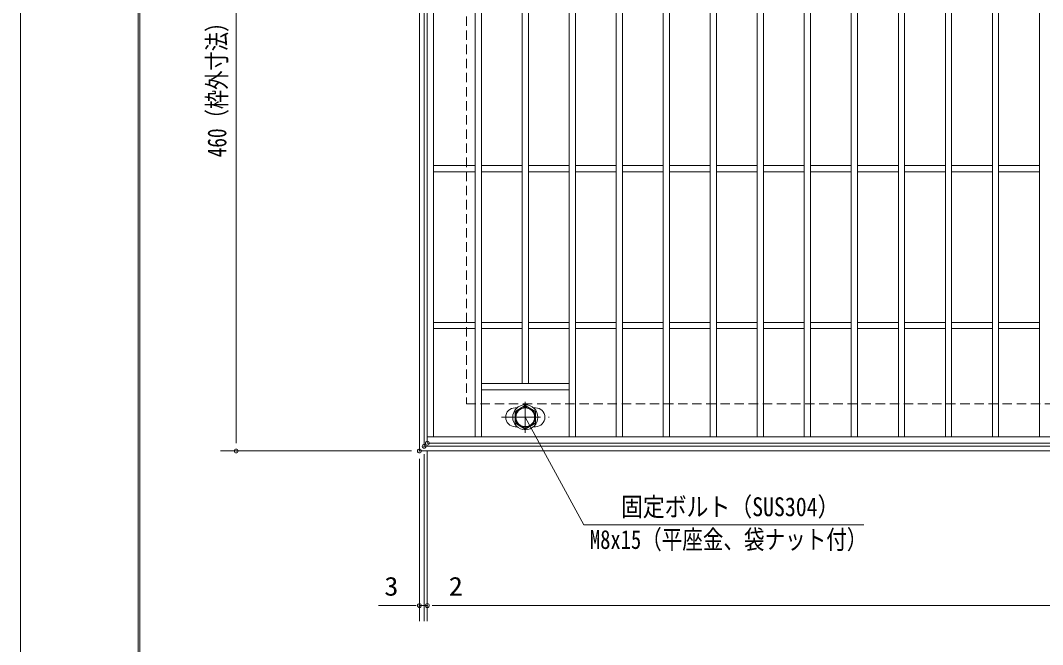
# Model space of a CAD drawing. Units: millimetres, scale not verified. Extents: x -1050 to 1050, y -742 to 742.
# Drawn here: x -1050 to -398, y -21 to 377 of the extents above; entities that cross this region are included whole.
import ezdxf
from ezdxf.enums import TextEntityAlignment as Align

# ---------------------------------------------------------------- set-up
doc = ezdxf.new("R2010")
doc.units = ezdxf.units.MM
doc.header["$LTSCALE"] = 5
doc.header["$PDMODE"] = 32
doc.header["$PDSIZE"] = 2.5
doc.linetypes.add('CHAIN1', pattern=[8, 5, -1, 1, -1])
doc.linetypes.add('DASHED1', pattern=[1.8, 1.2, -0.6])
for name, color, linetype, lineweight in [('0-0_7-図\u3000枠', 4, 'Continuous', 9), ('0-1_寸法注釈', 2, 'Continuous', 9), ('0-2_蓋', 5, 'Continuous', 9), ('0-4_DEFPOINTS', 134, 'Continuous', 9), ('0-7_中心線', 6, 'CHAIN1', 9), ('0-8_締付部品', 7, 'Continuous', 9), ('0-9_枠', 7, 'Continuous', 9), ('0-A_溝開口', 4, 'DASHED1', 9)]:
    doc.layers.add(name, color=color, linetype=linetype, lineweight=lineweight)
doc.styles.add('ＭＳ ゴシック', font='')
doc.styles.get('ＭＳ ゴシック').set_extended_font_data('MS Gothic')

msp = doc.modelspace()

# ---------------------------------------------------------------- linework, layer by layer
at = {"layer": '0-0_7-図\u3000枠'}
for p, q in [((-975, -692.5), (-975, 692.5)), ((-973.75, -691.25), (-973.75, 691.25))]:
    msp.add_line(p, q, dxfattribs=at)
at = {"layer": '0-1_寸法注釈'}
for p, q in [((-912.363, 557.475), (-912.363, 107.475)), ((-800.45, 102.475), (-922.363, 102.475)), ((-792.45, 100.475), (-792.45, -6.047)), ((-792.45, 100.475), (-792.45, -6.047)), ((-790.45, 102.475), (-790.45, -6.047)), ((-790.45, 102.475), (-790.45, -6.047)), ((-795.45, 97.475), (-795.45, -6.047)), ((-800.45, 3.953), (-821.563, 3.953)), ((-797.45, 3.953), (-802.45, 3.953)), ((-792.45, 3.953), (-795.45, 3.953)), ((-792.45, 3.953), (-790.45, 3.953)), ((-787.45, 3.953), (-782.45, 3.953)), ((-785.45, 3.953), (199.55, 3.953)), ((-785.45, 3.953), (-764.337, 3.953))]:
    msp.add_line(p, q, dxfattribs=at)
msp.add_lwpolyline([(-511.9, 55.436), (-690.531, 55.436), (-727.95, 123.972)], dxfattribs=at)
at = {"layer": '0-2_蓋'}
for p, q in [((-790.45, 107.475), (-790.45, 557.475)), ((-786.45, 111.475), (-786.45, 553.475)), ((-759.95, 553.475), (-759.95, 111.475)), ((-755.95, 553.475), (-755.95, 111.475)), ((-699.95, 553.475), (-699.95, 111.475)), ((-695.95, 553.475), (-695.95, 111.475)), ((-669.95, 553.475), (-669.95, 111.475)), ((-665.95, 553.475), (-665.95, 111.475)), ((-639.95, 553.475), (-639.95, 111.475)), ((-635.95, 553.475), (-635.95, 111.475)), ((-609.95, 553.475), (-609.95, 111.475)), ((-605.95, 553.475), (-605.95, 111.475)), ((-579.95, 553.475), (-579.95, 111.475)), ((-575.95, 553.475), (-575.95, 111.475)), ((-549.95, 553.475), (-549.95, 111.475)), ((-545.95, 553.475), (-545.95, 111.475)), ((-519.95, 553.475), (-519.95, 111.475)), ((-515.95, 553.475), (-515.95, 111.475)), ((-489.95, 553.475), (-489.95, 111.475)), ((-485.95, 553.475), (-485.95, 111.475)), ((-459.95, 553.475), (-459.95, 111.475)), ((-455.95, 553.475), (-455.95, 111.475)), ((-429.95, 553.475), (-429.95, 111.475)), ((-425.95, 553.475), (-425.95, 111.475)), ((-399.95, 553.475), (-399.95, 111.475)), ((-729.95, 519.475), (-729.95, 145.475)), ((-725.95, 519.475), (-725.95, 145.475)), ((-759.95, 284.475), (-786.45, 284.475)), ((-759.95, 280.475), (-786.45, 280.475)), ((-729.95, 284.475), (-755.95, 284.475)), ((-729.95, 280.475), (-755.95, 280.475)), ((-699.95, 284.475), (-725.95, 284.475)), ((-699.95, 280.475), (-725.95, 280.475)), ((-669.95, 284.475), (-695.95, 284.475)), ((-669.95, 280.475), (-695.95, 280.475)), ((-639.95, 284.475), (-665.95, 284.475)), ((-639.95, 280.475), (-665.95, 280.475)), ((-609.95, 284.475), (-635.95, 284.475)), ((-609.95, 280.475), (-635.95, 280.475)), ((-579.95, 284.475), (-605.95, 284.475)), ((-579.95, 280.475), (-605.95, 280.475)), ((-549.95, 284.475), (-575.95, 284.475)), ((-549.95, 280.475), (-575.95, 280.475)), ((-519.95, 284.475), (-545.95, 284.475)), ((-519.95, 280.475), (-545.95, 280.475)), ((-489.95, 284.475), (-515.95, 284.475)), ((-489.95, 280.475), (-515.95, 280.475)), ((-459.95, 284.475), (-485.95, 284.475)), ((-459.95, 280.475), (-485.95, 280.475)), ((-429.95, 284.475), (-455.95, 284.475)), ((-429.95, 280.475), (-455.95, 280.475)), ((-399.95, 284.475), (-425.95, 284.475)), ((-399.95, 280.475), (-425.95, 280.475)), ((-759.95, 184.475), (-786.45, 184.475)), ((-729.95, 184.475), (-755.95, 184.475)), ((-699.95, 184.475), (-725.95, 184.475)), ((-669.95, 184.475), (-695.95, 184.475)), ((-639.95, 184.475), (-665.95, 184.475)), ((-609.95, 184.475), (-635.95, 184.475)), ((-579.95, 184.475), (-605.95, 184.475)), ((-549.95, 184.475), (-575.95, 184.475)), ((-519.95, 184.475), (-545.95, 184.475)), ((-489.95, 184.475), (-515.95, 184.475)), ((-459.95, 184.475), (-485.95, 184.475)), ((-429.95, 184.475), (-455.95, 184.475)), ((-399.95, 184.475), (-425.95, 184.475)), ((-759.95, 180.475), (-786.45, 180.475)), ((-729.95, 180.475), (-755.95, 180.475)), ((-699.95, 180.475), (-725.95, 180.475)), ((-669.95, 180.475), (-695.95, 180.475)), ((-639.95, 180.475), (-665.95, 180.475)), ((-609.95, 180.475), (-635.95, 180.475)), ((-579.95, 180.475), (-605.95, 180.475)), ((-549.95, 180.475), (-575.95, 180.475)), ((-519.95, 180.475), (-545.95, 180.475)), ((-489.95, 180.475), (-515.95, 180.475)), ((-459.95, 180.475), (-485.95, 180.475)), ((-429.95, 180.475), (-455.95, 180.475)), ((-399.95, 180.475), (-425.95, 180.475)), ((-699.95, 145.475), (-755.95, 145.475)), ((-699.95, 141.475), (-755.95, 141.475)), ((-734.45, 129.972), (-733.245, 129.972)), ((-722.655, 129.972), (-721.45, 129.972)), ((-734.45, 117.972), (-733.238, 117.972)), ((-722.662, 117.972), (-721.45, 117.972)), ((-790.45, 111.475), (204.55, 111.475)), ((-790.45, 107.475), (204.55, 107.475))]:
    msp.add_line(p, q, dxfattribs=at)
for centre, start, end in [((-734.45, 123.972), 90, 270), ((-721.45, 123.972), 270, 90)]:
    msp.add_arc(centre, 6, start, end, dxfattribs=at)
at = {"layer": '0-2_蓋', "color": 7}
msp.add_point((-790.45, 107.475), dxfattribs=at)
at = {"layer": '0-4_DEFPOINTS'}
msp.add_lwpolyline([(-1050, -742.5), (-1050, 742.5), (1050, 742.5), (1050, -742.5)], close=True, dxfattribs=at)
for p in [(-792.45, 105.475), (-790.45, 107.475), (-912.363, 102.475), (-795.45, 102.475), (-795.45, 102.475), (-795.45, 3.953), (-790.45, 3.953)]:
    msp.add_point(p, dxfattribs=at)
at = {"layer": '0-7_中心線'}
for p, q in [((-727.95, 114.079), (-727.95, 133.865)), ((-743.196, 123.972), (-712.704, 123.972))]:
    msp.add_line(p, q, dxfattribs=at)
at = {"layer": '0-8_締付部品'}
for p, q in [((-721.45, 127.725), (-727.95, 131.478)), ((-721.45, 120.219), (-721.45, 127.725)), ((-734.45, 120.219), (-727.95, 116.467)), ((-727.95, 116.467), (-721.45, 120.219))]:
    msp.add_line(p, q, dxfattribs=at)
msp.add_lwpolyline([(-727.95, 131.478), (-734.45, 127.725), (-734.45, 120.219)], dxfattribs=at)
for centre, radius in [((-727.95, 123.975), 8), ((-727.95, 123.972), 6.5), ((-727.95, 123.972), 5.993)]:
    msp.add_circle(centre, radius, dxfattribs=at)
at = {"layer": '0-9_枠'}
for p, q in [((-795.45, 562.475), (-795.45, 102.475)), ((-792.45, 559.475), (-792.45, 105.475)), ((-792.45, 105.475), (411.386, 105.475)), ((-795.45, 102.475), (409.55, 102.475))]:
    msp.add_line(p, q, dxfattribs=at)
at = {"layer": '0-A_溝開口'}
for p, q in [((-765.45, 532.475), (-765.45, 132.475)), ((-765.45, 132.475), (204.55, 132.475))]:
    msp.add_line(p, q, dxfattribs=at)

# ---------------------------------------------------------------- texts
at = {"layer": '0-1_寸法注釈', "color": 7, "style": 'ＭＳ ゴシック', "width": 0.75}
msp.add_text('460（枠外寸法）', height=12.02, rotation=90, dxfattribs=at).set_placement((-915.05, 289.682), align=Align.BOTTOM_LEFT)
at = {"layer": '0-1_寸法注釈', "color": 7, "style": 'ＭＳ ゴシック'}
for s, height, width, p in [('固定ボルト（SUS304）', 12.03, 0.85, (-666.88, 57.308)), ('M8x15（平座金、袋ナット付）', 12.02, 0.8, (-686.701, 36.457)), ('3', 12.02, 1.1, (-817.873, 6.64)), ('2', 12.02, 1.1, (-776.76, 6.64))]:
    msp.add_text(s, height=height, dxfattribs=dict(at, width=width)).set_placement(p, align=Align.BOTTOM_LEFT)

doc.saveas('drawing.dxf')
